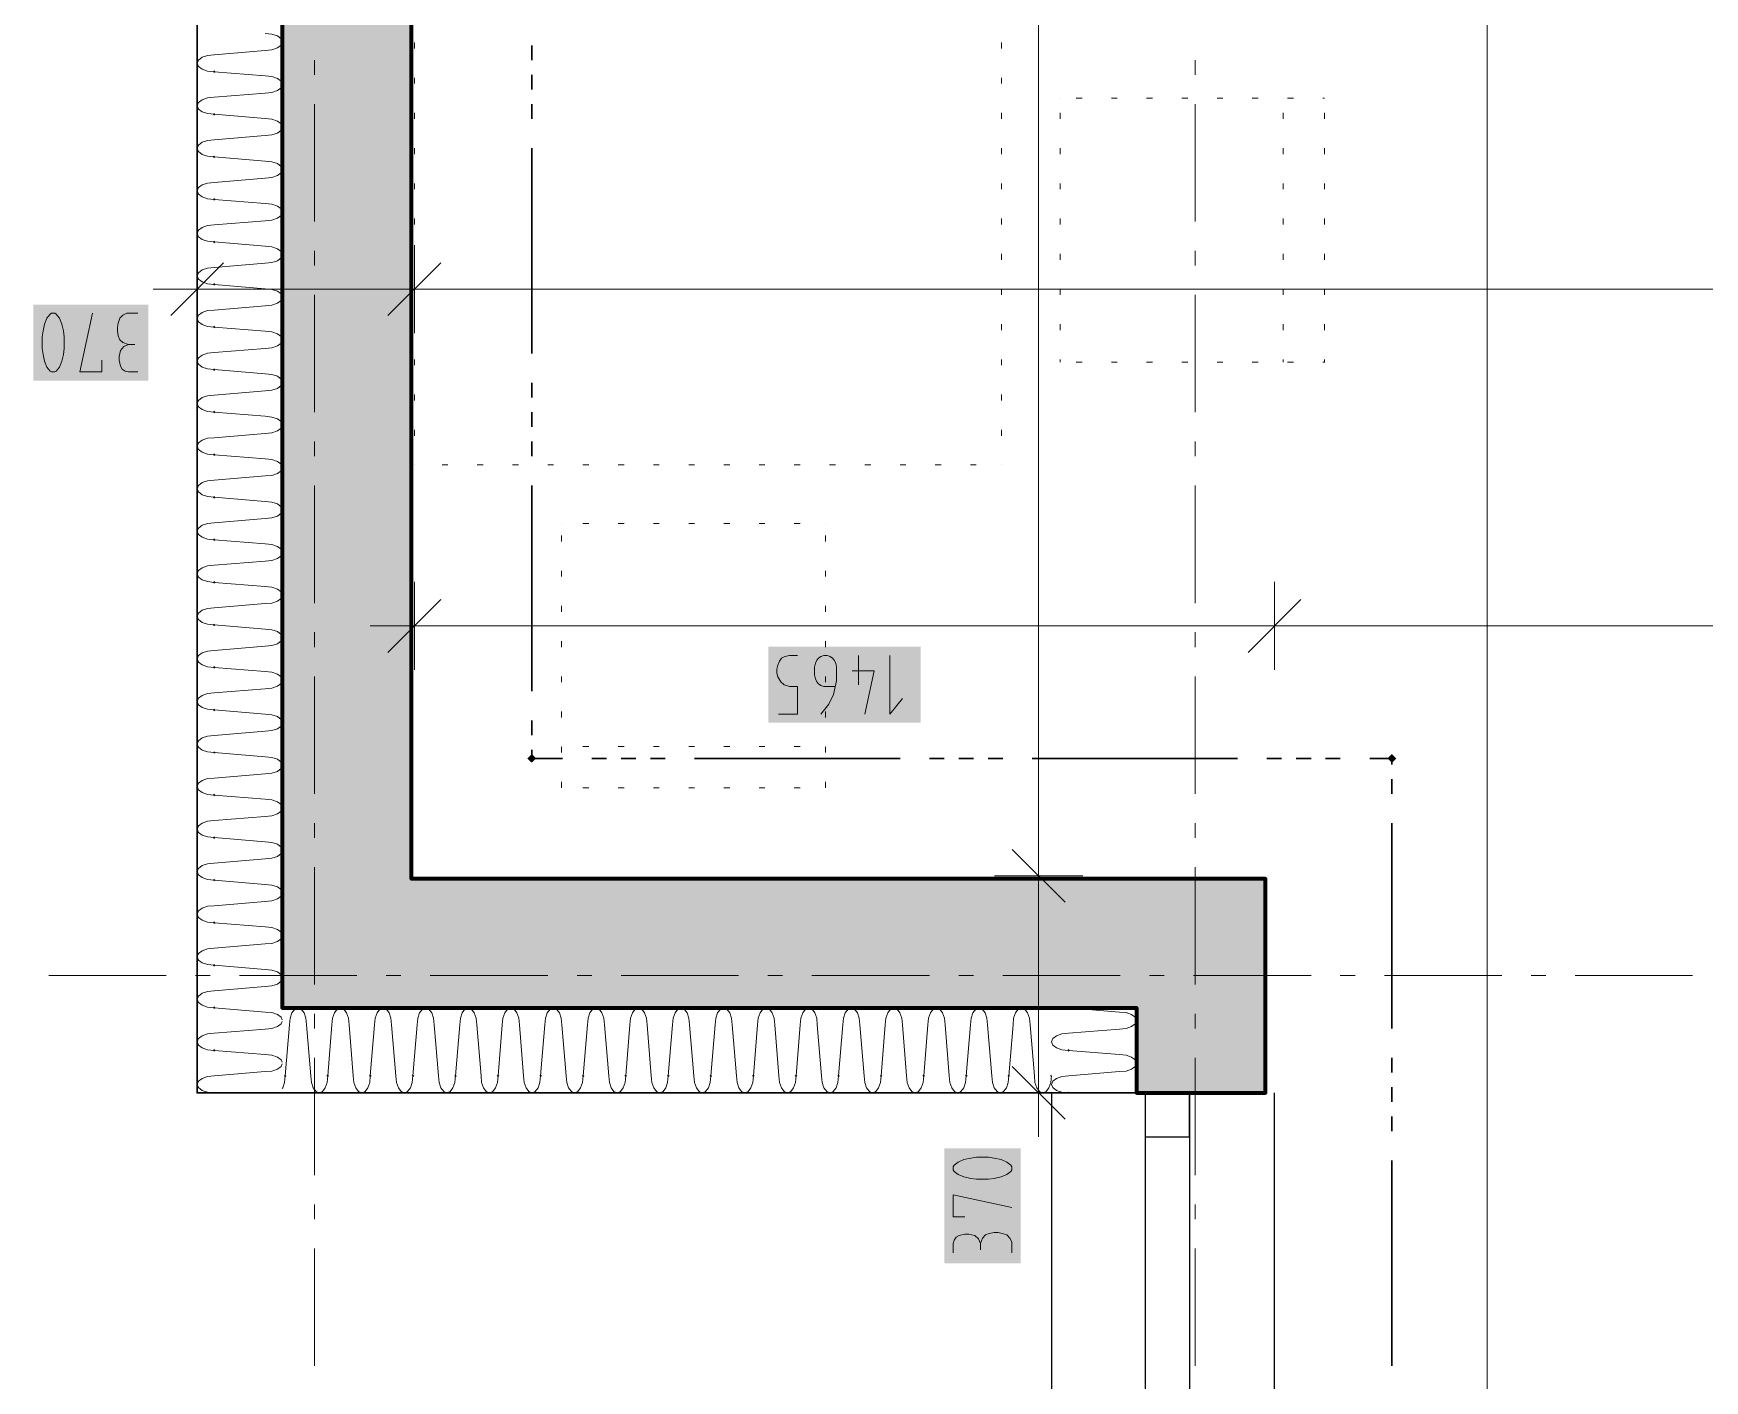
# Model space of a CAD drawing. Header units: millimetres. Extents: x 0 to 594, y 0 to 420.
# Drawn here: x 70.75 to 99.53, y 149.72 to 172.93 of the extents above; entities that cross this region are included whole.
import ezdxf

# ---------------------------------------------------------------- set-up
doc = ezdxf.new("R2010")
doc.units = ezdxf.units.MM
doc.header["$LTSCALE"] = 8
for name, color, linetype in [('PDF_Koty delkove', 7, 'Continuous'), ('PDF_Nabytek', 7, 'Continuous'), ('PDF_Okna', 7, 'Continuous'), ('PDF_Osy hlavni', 7, 'Continuous'), ('PDF_Pozarni useky', 7, 'Continuous'), ('PDF_Steny obvodove nosne', 7, 'Continuous'), ('PDF_Zatepleni', 7, 'Continuous')]:
    doc.layers.add(name, color=color, linetype=linetype)

msp = doc.modelspace()

# ---------------------------------------------------------------- linework, layer by layer
at = {"layer": 'PDF_Koty delkove', "lineweight": 18}
for points in [[(95.782, 167.487), (95.782, 167.863), (95.782, 183.802), (95.782, 207.248), (95.782, 208.714), (95.782, 220.189), (95.782, 221.301), (95.782, 242.582), (95.782, 244.047), (95.782, 287.974), (95.782, 290.552), (95.782, 291.917), (95.782, 360.208), (95.782, 364.049)], [(88.059, 158.419), (88.059, 167.564), (88.059, 174.159), (88.059, 219.835), (88.059, 221.301), (88.059, 236.01), (88.059, 237.476), (88.059, 287.974), (88.059, 291.816)], [(73.569, 169.281), (73.569, 168.523), (73.569, 167.765)], [(77.309, 169.281), (77.309, 168.523), (77.309, 167.765)], [(74.024, 168.978), (73.114, 168.068)], [(77.764, 168.978), (76.854, 168.068)], [(73.569, 168.523), (72.811, 168.523)], [(228.247, 168.523), (226.124, 168.523), (191.953, 168.523), (190.487, 168.523), (164.556, 168.523), (162.433, 168.523), (149.796, 168.523), (147.47, 168.523), (134.833, 168.523), (132.71, 168.523), (77.309, 168.523), (73.569, 168.523)], [(70.901, 167.702), (70.901, 167.5), (70.915, 167.4), (70.942, 167.282), (70.982, 167.181), (71.036, 167.113), (71.063, 167.097), (71.117, 167.097), (71.144, 167.113), (71.198, 167.181), (71.238, 167.282), (71.266, 167.4), (71.279, 167.5), (71.279, 167.702), (71.266, 167.803), (71.238, 167.922), (71.198, 168.023), (71.144, 168.09), (71.117, 168.108)], [(71.117, 168.108), (71.063, 168.108), (71.036, 168.09), (70.982, 168.023), (70.942, 167.922), (70.915, 167.803), (70.901, 167.702)], [(71.927, 167.298), (71.927, 167.097), (71.549, 167.097), (71.765, 168.108)], [(72.548, 168.108), (72.359, 168.108), (72.292, 168.073), (72.238, 168.023), (72.211, 167.939), (72.197, 167.871), (72.197, 167.803), (72.211, 167.719), (72.238, 167.653), (72.292, 167.602), (72.386, 167.568)], [(72.548, 167.097), (72.386, 167.097), (72.332, 167.113), (72.278, 167.147), (72.251, 167.198), (72.224, 167.298), (72.224, 167.366), (72.251, 167.467), (72.305, 167.534), (72.386, 167.568), (72.494, 167.568)], [(95.782, 138.502), (95.782, 142.344), (95.782, 148.155), (95.782, 158.154), (95.782, 167.487)], [(77.309, 163.479), (77.309, 162.721), (77.309, 161.963)], [(92.12, 163.479), (92.12, 162.721), (92.12, 161.963)], [(77.764, 163.176), (76.854, 162.266)], [(92.575, 163.176), (91.665, 162.266)], [(77.309, 162.721), (76.551, 162.721)], [(132.71, 162.721), (129.503, 162.721), (124.062, 162.721), (92.12, 162.721), (77.309, 162.721)], [(83.58, 161.204), (83.904, 161.204), (83.904, 161.676), (83.769, 161.676), (83.675, 161.71), (83.621, 161.761), (83.567, 161.844), (83.553, 161.911), (83.553, 161.979), (83.567, 162.047), (83.594, 162.113), (83.634, 162.164), (83.688, 162.198), (83.769, 162.215), (83.904, 162.215)], [(84.552, 161.676), (84.363, 161.676), (84.309, 161.693), (84.269, 161.726), (84.242, 161.761), (84.215, 161.81), (84.201, 161.878), (84.201, 162.012), (84.215, 162.08), (84.242, 162.131), (84.269, 162.164), (84.309, 162.198), (84.363, 162.215), (84.417, 162.215), (84.471, 162.198), (84.512, 162.164), (84.538, 162.131), (84.566, 162.08), (84.58, 162.012), (84.58, 161.777), (84.525, 161.541), (84.444, 161.372), (84.309, 161.204)], [(84.957, 162.215), (84.957, 161.71)], [(85.498, 162.215), (85.498, 161.204)], [(84.849, 161.946), (85.228, 161.946), (85.065, 161.204)], [(85.498, 161.204), (85.713, 161.473)], [(88.514, 157.964), (87.604, 158.873)], [(88.818, 158.419), (88.059, 158.419), (87.301, 158.419)], [(88.059, 154.678), (88.059, 158.419)], [(88.514, 154.223), (87.604, 155.133)], [(88.818, 154.678), (88.059, 154.678), (87.301, 154.678)], [(88.059, 154.678), (88.059, 153.92)], [(86.991, 153.568), (86.891, 153.555), (86.773, 153.528), (86.671, 153.487), (86.604, 153.434), (86.588, 153.406), (86.588, 153.353), (86.604, 153.325), (86.671, 153.272), (86.773, 153.231), (86.891, 153.204), (86.991, 153.19), (87.193, 153.19), (87.294, 153.204), (87.413, 153.231), (87.514, 153.272), (87.581, 153.325), (87.599, 153.353), (87.599, 153.406), (87.581, 153.434), (87.514, 153.487), (87.413, 153.528), (87.294, 153.555), (87.193, 153.568)], [(87.193, 153.568), (86.991, 153.568)], [(86.789, 152.542), (86.588, 152.542), (86.588, 152.92), (87.599, 152.705)], [(86.588, 151.921), (86.588, 152.083), (86.604, 152.138), (86.638, 152.191), (86.689, 152.219), (86.789, 152.245), (86.856, 152.245), (86.958, 152.219), (87.025, 152.164), (87.059, 152.083), (87.059, 151.976)], [(87.599, 151.921), (87.599, 152.11), (87.564, 152.177), (87.514, 152.232), (87.43, 152.258), (87.362, 152.272), (87.294, 152.272), (87.21, 152.258), (87.144, 152.232), (87.093, 152.177), (87.059, 152.083)]]:
    msp.add_lwpolyline(points, dxfattribs=at)
at = {"layer": 'PDF_Koty delkove', "color": 7, "lineweight": 18, "true_color": 0xffffff, "transparency": 33554559}
for points in [[(72.727, 168.259), (70.75, 168.259), (72.727, 166.945), (70.75, 166.945)], [(86.027, 162.367), (83.402, 162.367), (86.027, 161.053), (83.402, 161.053)], [(87.75, 151.742), (87.75, 153.72), (86.436, 151.742), (86.436, 153.72)]]:
    msp.add_solid(points, dxfattribs=at)
at = {"layer": 'PDF_Nabytek', "lineweight": 13}
for points in [[(77.309, 172.671), (77.309, 172.772)], [(87.419, 172.671), (87.419, 172.772)], [(77.309, 172.064), (77.309, 172.165)], [(87.419, 172.064), (87.419, 172.165)], [(88.43, 171.814), (88.43, 171.814)], [(88.43, 171.814), (88.43, 171.814)], [(88.806, 171.814), (88.705, 171.814)], [(89.413, 171.814), (89.311, 171.814)], [(90.019, 171.814), (89.918, 171.814)], [(90.626, 171.814), (90.525, 171.814)], [(91.232, 171.814), (91.131, 171.814)], [(91.839, 171.814), (91.738, 171.814)], [(92.272, 171.814), (92.272, 171.814)], [(92.445, 171.814), (92.344, 171.814)], [(92.979, 171.814), (92.951, 171.814)], [(92.979, 171.814), (92.979, 171.814)], [(77.309, 171.458), (77.309, 171.559)], [(87.419, 171.458), (87.419, 171.559)], [(88.43, 171.458), (88.43, 171.559)], [(92.272, 171.458), (92.272, 171.559)], [(92.979, 171.458), (92.979, 171.559)], [(77.309, 170.851), (77.309, 170.952)], [(87.419, 170.851), (87.419, 170.952)], [(88.43, 170.851), (88.43, 170.952)], [(92.272, 170.851), (92.272, 170.952)], [(92.979, 170.851), (92.979, 170.952)], [(77.309, 170.244), (77.309, 170.346)], [(87.419, 170.244), (87.419, 170.346)], [(88.43, 170.244), (88.43, 170.346)], [(92.272, 170.244), (92.272, 170.346)], [(92.979, 170.244), (92.979, 170.346)], [(77.309, 169.638), (77.309, 169.739)], [(87.419, 169.638), (87.419, 169.739)], [(88.43, 169.638), (88.43, 169.739)], [(92.272, 169.638), (92.272, 169.739)], [(92.979, 169.638), (92.979, 169.739)], [(77.309, 169.031), (77.309, 169.132)], [(87.419, 169.031), (87.419, 169.132)], [(88.43, 169.031), (88.43, 169.132)], [(92.272, 169.031), (92.272, 169.132)], [(92.979, 169.031), (92.979, 169.132)], [(77.309, 168.425), (77.309, 168.526)], [(87.419, 168.425), (87.419, 168.526)], [(88.43, 168.425), (88.43, 168.526)], [(92.272, 168.425), (92.272, 168.526)], [(92.979, 168.425), (92.979, 168.526)], [(77.309, 167.818), (77.309, 167.919)], [(87.419, 167.818), (87.419, 167.919)], [(88.43, 167.818), (88.43, 167.919)], [(92.272, 167.818), (92.272, 167.919)], [(92.979, 167.818), (92.979, 167.919)], [(77.309, 167.212), (77.309, 167.313)], [(87.419, 167.212), (87.419, 167.313)], [(88.43, 167.265), (88.43, 167.313)], [(88.43, 167.265), (88.43, 167.265)], [(88.43, 167.265), (88.43, 167.265)], [(88.806, 167.265), (88.705, 167.265)], [(89.413, 167.265), (89.311, 167.265)], [(90.019, 167.265), (89.918, 167.265)], [(90.626, 167.265), (90.525, 167.265)], [(91.232, 167.265), (91.131, 167.265)], [(91.839, 167.265), (91.738, 167.265)], [(92.272, 167.265), (92.272, 167.313)], [(92.272, 167.265), (92.272, 167.265)], [(92.445, 167.265), (92.344, 167.265)], [(92.951, 167.265), (92.979, 167.265), (92.979, 167.313)], [(92.979, 167.265), (92.979, 167.265)], [(92.979, 167.265), (92.979, 167.265)], [(77.309, 166.605), (77.309, 166.706)], [(87.419, 166.605), (87.419, 166.706)], [(77.309, 165.998), (77.309, 166.099)], [(87.419, 165.998), (87.419, 166.099)], [(77.309, 165.496), (77.309, 165.496)], [(77.309, 165.496), (77.309, 165.496)], [(77.888, 165.496), (77.786, 165.496)], [(78.494, 165.496), (78.393, 165.496)], [(79.101, 165.496), (79, 165.496)], [(79.707, 165.496), (79.606, 165.496)], [(80.314, 165.496), (80.213, 165.496)], [(80.92, 165.496), (80.819, 165.496)], [(81.527, 165.496), (81.426, 165.496)], [(82.134, 165.496), (82.033, 165.496)], [(82.74, 165.496), (82.639, 165.496)], [(83.347, 165.496), (83.246, 165.496)], [(83.953, 165.496), (83.852, 165.496)], [(84.56, 165.496), (84.459, 165.496)], [(85.167, 165.496), (85.065, 165.496)], [(85.773, 165.496), (85.672, 165.496)], [(86.38, 165.496), (86.279, 165.496)], [(86.986, 165.496), (86.885, 165.496)], [(87.419, 165.496), (87.419, 165.496)], [(87.419, 165.496), (87.419, 165.496)], [(79.841, 164.485), (79.841, 164.485)], [(79.841, 164.485), (79.841, 164.485)], [(80.314, 164.485), (80.213, 164.485)], [(80.92, 164.485), (80.819, 164.485)], [(81.527, 164.485), (81.426, 164.485)], [(82.134, 164.485), (82.033, 164.485)], [(82.74, 164.485), (82.639, 164.485)], [(83.347, 164.485), (83.246, 164.485)], [(83.953, 164.485), (83.852, 164.485)], [(84.39, 164.485), (84.39, 164.485)], [(84.39, 164.485), (84.39, 164.485)], [(79.841, 164.179), (79.841, 164.28)], [(84.39, 164.179), (84.39, 164.28)], [(79.841, 163.572), (79.841, 163.673)], [(84.39, 163.572), (84.39, 163.673)], [(79.841, 162.966), (79.841, 163.067)], [(84.39, 162.966), (84.39, 163.067)], [(79.841, 162.359), (79.841, 162.46)], [(84.39, 162.359), (84.39, 162.46)], [(79.841, 161.752), (79.841, 161.853)], [(84.39, 161.752), (84.39, 161.853)], [(79.841, 161.146), (79.841, 161.247)], [(84.39, 161.146), (84.39, 161.247)], [(79.841, 160.643), (79.841, 160.643)], [(79.841, 160.539), (79.841, 160.64)], [(80.314, 160.643), (80.213, 160.643)], [(80.92, 160.643), (80.819, 160.643)], [(81.527, 160.643), (81.426, 160.643)], [(82.134, 160.643), (82.033, 160.643)], [(82.74, 160.643), (82.639, 160.643)], [(83.347, 160.643), (83.246, 160.643)], [(83.953, 160.643), (83.852, 160.643)], [(84.39, 160.643), (84.39, 160.643)], [(84.39, 160.539), (84.39, 160.64)], [(79.841, 159.935), (79.841, 160.034)], [(84.39, 159.935), (84.39, 160.034)], [(79.841, 159.935), (79.841, 159.935)], [(79.841, 159.935), (79.841, 159.935)], [(80.314, 159.935), (80.213, 159.935)], [(80.92, 159.935), (80.819, 159.935)], [(81.527, 159.935), (81.426, 159.935)], [(82.134, 159.935), (82.033, 159.935)], [(82.74, 159.935), (82.639, 159.935)], [(83.347, 159.935), (83.246, 159.935)], [(83.953, 159.935), (83.852, 159.935)], [(84.39, 159.935), (84.39, 159.935)], [(84.39, 159.935), (84.39, 159.935)]]:
    msp.add_lwpolyline(points, dxfattribs=at)
at = {"layer": 'PDF_Okna', "lineweight": 25}
for points in [[(88.278, 154.678), (88.278, 144.568)], [(89.896, 154.678), (89.896, 144.568)], [(90.654, 154.678), (90.654, 144.568)], [(92.12, 144.568), (92.12, 154.678)]]:
    msp.add_lwpolyline(points, dxfattribs=at)
msp.add_lwpolyline([(89.896, 154.678), (89.896, 153.92), (90.654, 153.92), (90.654, 154.678)], close=True, dxfattribs=at)
at = {"layer": 'PDF_Osy hlavni', "lineweight": 18}
for points in [[(75.591, 172.216), (75.591, 172.469)], [(90.755, 172.469), (90.755, 172.216), (90.755, 172.469)], [(75.591, 169.688), (75.591, 171.71)], [(90.755, 169.688), (90.755, 171.71), (90.755, 169.688)], [(75.591, 168.93), (75.591, 169.183)], [(90.755, 169.183), (90.755, 168.93), (90.755, 169.183)], [(75.591, 166.403), (75.591, 168.425)], [(90.755, 168.425), (90.755, 166.403), (90.755, 168.425)], [(75.591, 165.645), (75.591, 165.897)], [(90.755, 165.645), (90.755, 165.897), (90.755, 165.645)], [(75.591, 163.117), (75.591, 165.139)], [(90.755, 163.117), (90.755, 165.139)], [(90.755, 163.117), (90.755, 165.139)], [(75.591, 162.359), (75.591, 162.612)], [(90.755, 162.359), (90.755, 162.612)], [(90.755, 162.359), (90.755, 162.612)], [(75.591, 159.832), (75.591, 161.853)], [(90.755, 159.832), (90.755, 161.853)], [(90.755, 159.832), (90.755, 161.853)], [(75.591, 159.073), (75.591, 159.326)], [(90.755, 159.073), (90.755, 159.326)], [(90.755, 159.073), (90.755, 159.326)], [(75.591, 156.546), (75.591, 158.568)], [(90.755, 156.546), (90.755, 158.568)], [(90.755, 156.546), (90.755, 158.568)], [(73.035, 156.7), (71.013, 156.7)], [(73.793, 156.7), (73.54, 156.7)], [(76.321, 156.7), (74.299, 156.7)], [(77.079, 156.7), (76.826, 156.7)], [(79.606, 156.7), (77.584, 156.7)], [(80.364, 156.7), (80.112, 156.7)], [(82.892, 156.7), (80.87, 156.7)], [(83.65, 156.7), (83.397, 156.7)], [(86.177, 156.7), (84.156, 156.7)], [(86.936, 156.7), (86.683, 156.7)], [(89.463, 156.7), (87.441, 156.7)], [(90.221, 156.7), (89.969, 156.7)], [(92.749, 156.7), (90.727, 156.7)], [(93.507, 156.7), (93.254, 156.7)], [(96.034, 156.7), (94.012, 156.7)], [(96.793, 156.7), (96.54, 156.7)], [(99.32, 156.7), (97.298, 156.7)], [(75.591, 155.788), (75.591, 156.04)], [(90.755, 155.788), (90.755, 156.04), (90.755, 155.788)], [(75.591, 153.26), (75.591, 155.282)], [(90.755, 153.26), (90.755, 155.282)], [(90.755, 153.26), (90.755, 155.282)], [(75.591, 152.502), (75.591, 152.755)], [(90.755, 152.755), (90.755, 152.502), (90.755, 152.755)], [(75.591, 149.975), (75.591, 151.997)], [(90.755, 149.975), (90.755, 151.997)], [(90.755, 149.975), (90.755, 151.997)]]:
    msp.add_lwpolyline(points, dxfattribs=at)
at = {"layer": 'PDF_Pozarni useky', "lineweight": 30}
for points in [[(79.331, 172.469), (79.331, 172.721)], [(79.331, 171.963), (79.331, 172.216)], [(79.331, 171.458), (79.331, 171.71)], [(79.331, 167.414), (79.331, 170.952)], [(79.331, 166.656), (79.331, 166.908)], [(79.331, 166.15), (79.331, 166.403)], [(79.331, 165.645), (79.331, 165.897)], [(79.331, 161.601), (79.331, 165.139)], [(79.331, 160.842), (79.331, 161.095)], [(79.331, 160.44), (79.331, 160.59)], [(79.859, 160.44), (79.331, 160.44)], [(80.617, 160.44), (80.364, 160.44)], [(81.123, 160.44), (80.87, 160.44)], [(81.628, 160.44), (81.375, 160.44)], [(85.672, 160.44), (82.134, 160.44)], [(86.43, 160.44), (86.177, 160.44)], [(86.936, 160.44), (86.683, 160.44)], [(87.441, 160.44), (87.188, 160.44)], [(91.485, 160.44), (87.947, 160.44)], [(92.243, 160.44), (91.991, 160.44)], [(92.749, 160.44), (92.496, 160.44)], [(93.254, 160.44), (93.001, 160.44)], [(94.142, 160.44), (93.76, 160.44)], [(94.142, 160.337), (94.142, 160.44)], [(94.142, 159.832), (94.142, 160.084)], [(94.142, 155.788), (94.142, 159.326)], [(75.591, 156.7), (75.591, 156.7)], [(94.142, 155.029), (94.142, 155.282)], [(94.142, 154.524), (94.142, 154.777)], [(94.142, 154.018), (94.142, 154.271)], [(94.142, 149.975), (94.142, 153.513)]]:
    msp.add_lwpolyline(points, dxfattribs=at)
at = {"layer": 'PDF_Pozarni useky', "lineweight": 30, "transparency": 33554559}
for points in [[(79.331, 160.365), (79.255, 160.44), (79.407, 160.44), (79.331, 160.516)], [(79.407, 160.44), (79.331, 160.365), (79.331, 160.516), (79.255, 160.44)], [(94.218, 160.44), (94.142, 160.365), (94.142, 160.516), (94.066, 160.44)], [(94.142, 160.365), (94.066, 160.44), (94.218, 160.44), (94.142, 160.516)]]:
    msp.add_solid(points, dxfattribs=at)
at = {"layer": 'PDF_Steny obvodove nosne', "lineweight": 70}
msp.add_lwpolyline([(77.259, 156.144), (88.278, 156.144), (89.744, 156.144), (89.744, 154.678), (91.968, 154.678), (91.968, 156.144), (91.968, 158.368), (77.309, 158.368), (77.259, 158.368), (77.259, 183.797), (75.945, 183.797), (75.186, 183.797), (75.035, 183.797), (75.035, 156.144), (77.259, 156.144)], dxfattribs=at)
at = {"layer": 'PDF_Steny obvodove nosne', "color": 9, "lineweight": 9, "true_color": 0xc0c0c0, "transparency": 33554559}
for points in [[(77.259, 156.144), (77.259, 183.797), (75.035, 156.144), (75.035, 183.797)], [(91.968, 158.368), (77.259, 158.368), (91.968, 156.144), (77.259, 156.144)], [(91.968, 154.678), (91.968, 156.144), (89.744, 154.678), (89.744, 156.144)]]:
    msp.add_solid(points, dxfattribs=at)
at = {"layer": 'PDF_Zatepleni', "lineweight": 30}
for points in [[(73.569, 183.797), (73.569, 154.678), (75.035, 154.678), (88.278, 154.678)], [(88.278, 156.144), (77.259, 156.144), (75.035, 156.144), (75.035, 183.797)], [(88.278, 154.678), (89.542, 154.678), (89.744, 154.678), (89.744, 156.144), (88.278, 156.144)]]:
    msp.add_lwpolyline(points, dxfattribs=at)
at = {"layer": 'PDF_Zatepleni', "lineweight": 9}
for points in [[(75.035, 172.797), (75.014, 172.838), (74.95, 172.886), (74.854, 172.918), (74.742, 172.929)], [(74.742, 172.635), (74.854, 172.646), (74.95, 172.678), (75.014, 172.725), (75.035, 172.766)], [(73.862, 172.562), (73.75, 172.551), (73.655, 172.519), (73.591, 172.471), (73.569, 172.415)], [(73.569, 172.415), (73.591, 172.359), (73.655, 172.312)], [(73.862, 172.562), (74.742, 172.635)], [(73.655, 172.312), (73.75, 172.28), (73.862, 172.269)], [(74.742, 172.196), (73.862, 172.269)], [(74.742, 172.196), (74.742, 172.196)], [(74.95, 172.153), (74.854, 172.185), (74.742, 172.196)], [(75.035, 172.064), (75.014, 172.105), (74.95, 172.153)], [(73.862, 171.829), (73.75, 171.818), (73.655, 171.786), (73.591, 171.739), (73.569, 171.682)], [(73.862, 171.829), (74.742, 171.902)], [(74.742, 171.902), (74.854, 171.913), (74.95, 171.945), (75.014, 171.993), (75.035, 172.033)], [(73.569, 171.682), (73.591, 171.626), (73.655, 171.579), (73.75, 171.547), (73.862, 171.536)], [(74.742, 171.463), (73.862, 171.536)], [(74.742, 171.463), (74.742, 171.463)], [(75.035, 171.331), (75.014, 171.372), (74.95, 171.42), (74.854, 171.452), (74.742, 171.463)], [(74.742, 171.169), (74.854, 171.18), (74.95, 171.212), (75.014, 171.26), (75.035, 171.301)], [(73.862, 171.096), (73.75, 171.085), (73.655, 171.053), (73.591, 171.006), (73.569, 170.949)], [(73.569, 170.949), (73.591, 170.893), (73.655, 170.846), (73.75, 170.814), (73.862, 170.803)], [(73.862, 171.096), (74.742, 171.169)], [(74.742, 170.73), (73.862, 170.803)], [(74.742, 170.73), (74.742, 170.73)], [(75.035, 170.598), (75.014, 170.639), (74.95, 170.687), (74.854, 170.719), (74.742, 170.73)], [(73.862, 170.363), (73.75, 170.352), (73.655, 170.32), (73.591, 170.273), (73.569, 170.217)], [(73.862, 170.363), (74.742, 170.436)], [(74.742, 170.436), (74.854, 170.447), (74.95, 170.479), (75.014, 170.527), (75.035, 170.568)], [(73.569, 170.217), (73.591, 170.16), (73.655, 170.113), (73.75, 170.081), (73.862, 170.07)], [(74.742, 169.997), (73.862, 170.07)], [(74.742, 169.997), (74.742, 169.997)], [(75.035, 169.865), (75.014, 169.906), (74.95, 169.954), (74.854, 169.986), (74.742, 169.997)], [(74.742, 169.703), (74.854, 169.714), (74.95, 169.746), (75.014, 169.794), (75.035, 169.835)], [(73.862, 169.63), (73.75, 169.619), (73.655, 169.587), (73.591, 169.54), (73.569, 169.484)], [(73.862, 169.63), (74.742, 169.703)], [(73.569, 169.484), (73.591, 169.427), (73.655, 169.38), (73.75, 169.348), (73.862, 169.337)], [(74.742, 169.264), (73.862, 169.337)], [(74.742, 169.264), (74.742, 169.264)], [(75.035, 169.132), (75.014, 169.173), (74.95, 169.221), (74.854, 169.253), (74.742, 169.264)], [(74.742, 168.97), (73.862, 168.897), (73.75, 168.886), (73.655, 168.854), (73.591, 168.807), (73.569, 168.751)], [(74.742, 168.97), (74.854, 168.981), (74.95, 169.013)], [(74.95, 169.013), (75.014, 169.061), (75.035, 169.102)], [(73.569, 168.751), (73.591, 168.695), (73.655, 168.647), (73.75, 168.615), (73.862, 168.604)], [(74.742, 168.531), (73.862, 168.604)], [(74.742, 168.531), (74.742, 168.531)], [(75.035, 168.4), (75.014, 168.441), (74.95, 168.488), (74.854, 168.52), (74.742, 168.531)], [(74.742, 168.237), (74.854, 168.248), (74.95, 168.28), (75.014, 168.328), (75.035, 168.369)], [(73.862, 168.164), (73.75, 168.153), (73.655, 168.121), (73.591, 168.074), (73.569, 168.018)], [(73.862, 168.164), (74.742, 168.237)], [(73.569, 168.018), (73.591, 167.962), (73.655, 167.914), (73.75, 167.882), (73.862, 167.871)], [(74.742, 167.799), (73.862, 167.871)], [(74.742, 167.799), (74.742, 167.799)], [(75.035, 167.667), (75.014, 167.708), (74.95, 167.755), (74.854, 167.787), (74.742, 167.799)], [(74.742, 167.504), (73.862, 167.431), (73.75, 167.42), (73.655, 167.388), (73.591, 167.341), (73.569, 167.285)], [(74.742, 167.504), (74.854, 167.515), (74.95, 167.547), (75.014, 167.595), (75.035, 167.636)], [(74.742, 167.066), (73.862, 167.138), (73.75, 167.149), (73.655, 167.181), (73.591, 167.229), (73.569, 167.285)], [(74.742, 167.066), (74.742, 167.066)], [(75.035, 166.934), (75.014, 166.975), (74.95, 167.022), (74.854, 167.054), (74.742, 167.066)], [(74.742, 166.771), (73.862, 166.698), (73.75, 166.687), (73.655, 166.655), (73.591, 166.608), (73.569, 166.552)], [(74.742, 166.771), (74.854, 166.782), (74.95, 166.814), (75.014, 166.862), (75.035, 166.903)], [(74.742, 166.333), (73.862, 166.405), (73.75, 166.416), (73.655, 166.448), (73.591, 166.496), (73.569, 166.552)], [(74.742, 166.333), (74.742, 166.333)], [(75.035, 166.201), (75.014, 166.242), (74.95, 166.289), (74.854, 166.321), (74.742, 166.333)], [(74.742, 166.038), (74.854, 166.049), (74.95, 166.081), (75.014, 166.129), (75.035, 166.17)], [(74.742, 166.038), (73.862, 165.965), (73.75, 165.954), (73.655, 165.922), (73.591, 165.875), (73.569, 165.819)], [(74.742, 165.6), (73.862, 165.672), (73.75, 165.683), (73.655, 165.715), (73.591, 165.763), (73.569, 165.819)], [(74.742, 165.6), (74.742, 165.6)], [(75.035, 165.468), (75.014, 165.509), (74.95, 165.557), (74.854, 165.588), (74.742, 165.6)], [(74.742, 165.305), (73.862, 165.232), (73.75, 165.221), (73.655, 165.19), (73.591, 165.142), (73.569, 165.086)], [(74.742, 165.305), (74.854, 165.316), (74.95, 165.348), (75.014, 165.396), (75.035, 165.437)], [(73.569, 165.086), (73.591, 165.03), (73.655, 164.982)], [(74.742, 164.867), (73.862, 164.939), (73.75, 164.95), (73.655, 164.982)], [(74.742, 164.867), (74.742, 164.867)], [(75.035, 164.735), (75.014, 164.776), (74.95, 164.824), (74.854, 164.855), (74.742, 164.867)], [(74.742, 164.572), (74.854, 164.583), (74.95, 164.615), (75.014, 164.663), (75.035, 164.704)], [(74.742, 164.572), (73.862, 164.499), (73.75, 164.488), (73.655, 164.457), (73.591, 164.409), (73.569, 164.353)], [(73.569, 164.353), (73.591, 164.297), (73.655, 164.249), (73.75, 164.217), (73.862, 164.206)], [(74.742, 164.134), (73.862, 164.206)], [(74.742, 164.134), (74.742, 164.134)], [(75.035, 164.002), (75.014, 164.043), (74.95, 164.091), (74.854, 164.123), (74.742, 164.134)], [(74.742, 163.839), (73.862, 163.767), (73.75, 163.755), (73.655, 163.724), (73.591, 163.676), (73.569, 163.62)], [(74.742, 163.839), (74.854, 163.85), (74.95, 163.882), (75.014, 163.93), (75.035, 163.971)], [(73.569, 163.62), (73.591, 163.564), (73.655, 163.516), (73.75, 163.485), (73.862, 163.473)], [(74.742, 163.401), (73.862, 163.473)], [(74.742, 163.401), (74.742, 163.401)], [(75.035, 163.269), (75.014, 163.31), (74.95, 163.358), (74.854, 163.39), (74.742, 163.401)], [(74.742, 163.106), (74.854, 163.117), (74.95, 163.149), (75.014, 163.197), (75.035, 163.238)], [(74.742, 163.106), (73.862, 163.034), (73.75, 163.022), (73.655, 162.991), (73.591, 162.943), (73.569, 162.887)], [(73.569, 162.887), (73.591, 162.831), (73.655, 162.783), (73.75, 162.752), (73.862, 162.74)], [(74.742, 162.668), (73.862, 162.74)], [(74.742, 162.668), (74.742, 162.668)], [(75.035, 162.536), (75.014, 162.577), (74.95, 162.625), (74.854, 162.657), (74.742, 162.668)], [(73.862, 162.301), (73.75, 162.289), (73.655, 162.258), (73.591, 162.21), (73.569, 162.154)], [(73.862, 162.301), (74.742, 162.373)], [(74.742, 162.373), (74.854, 162.384), (74.95, 162.416), (75.014, 162.464), (75.035, 162.505)], [(73.569, 162.154), (73.591, 162.098), (73.655, 162.05), (73.75, 162.019), (73.862, 162.007)], [(74.742, 161.935), (73.862, 162.007)], [(74.742, 161.935), (74.742, 161.935)], [(75.035, 161.803), (75.014, 161.844), (74.95, 161.892), (74.854, 161.924), (74.742, 161.935)], [(74.742, 161.64), (74.854, 161.651), (74.95, 161.683), (75.014, 161.731), (75.035, 161.772)], [(73.862, 161.568), (73.75, 161.557), (73.655, 161.525), (73.591, 161.477), (73.569, 161.421)], [(73.862, 161.568), (74.742, 161.64)], [(73.569, 161.421), (73.591, 161.365), (73.655, 161.317), (73.75, 161.286), (73.862, 161.275)], [(74.742, 161.202), (73.862, 161.275)], [(74.742, 161.202), (74.742, 161.202)], [(75.035, 161.07), (75.014, 161.111), (74.95, 161.159), (74.854, 161.191), (74.742, 161.202)], [(73.862, 160.835), (74.742, 160.907)], [(74.742, 160.907), (74.854, 160.919), (74.95, 160.95), (75.014, 160.998), (75.035, 161.039)], [(73.862, 160.835), (73.75, 160.824), (73.655, 160.792), (73.591, 160.744), (73.569, 160.688)], [(73.569, 160.688), (73.591, 160.632), (73.655, 160.584), (73.75, 160.553), (73.862, 160.542)], [(74.742, 160.469), (73.862, 160.542)], [(74.742, 160.469), (74.742, 160.469)], [(75.035, 160.337), (75.014, 160.378), (74.95, 160.426), (74.854, 160.458), (74.742, 160.469)], [(74.742, 160.174), (74.854, 160.186), (74.95, 160.217), (75.014, 160.265), (75.035, 160.306)], [(73.862, 160.102), (73.75, 160.091), (73.655, 160.059), (73.591, 160.011), (73.569, 159.955)], [(73.862, 160.102), (74.742, 160.174)], [(73.569, 159.955), (73.591, 159.899), (73.655, 159.852), (73.75, 159.82), (73.862, 159.809)], [(74.742, 159.736), (73.862, 159.809)], [(74.742, 159.736), (74.742, 159.736)], [(75.035, 159.604), (75.014, 159.645), (74.95, 159.693), (74.854, 159.725), (74.742, 159.736)], [(73.862, 159.369), (74.742, 159.441), (74.854, 159.453), (74.95, 159.485), (75.014, 159.532), (75.035, 159.573)], [(73.862, 159.369), (73.75, 159.358), (73.655, 159.326), (73.591, 159.278), (73.569, 159.222)], [(73.569, 159.222), (73.591, 159.166), (73.655, 159.119), (73.75, 159.087), (73.862, 159.076)], [(74.742, 159.003), (73.862, 159.076)], [(74.742, 159.003), (74.742, 159.003)], [(75.035, 158.871), (75.014, 158.912), (74.95, 158.96), (74.854, 158.992), (74.742, 159.003)], [(73.862, 158.636), (73.75, 158.625), (73.655, 158.593), (73.591, 158.545), (73.569, 158.489)], [(73.862, 158.636), (74.742, 158.708)], [(74.742, 158.708), (74.854, 158.72), (74.95, 158.752), (75.014, 158.799), (75.035, 158.84)], [(73.569, 158.489), (73.591, 158.433), (73.655, 158.386), (73.75, 158.354), (73.862, 158.343)], [(74.742, 158.27), (73.862, 158.343)], [(73.862, 157.903), (74.742, 157.975), (74.854, 157.987), (74.95, 158.019), (75.014, 158.066), (75.035, 158.107)], [(74.742, 158.27), (74.742, 158.27)], [(75.035, 158.138), (75.014, 158.179), (74.95, 158.227), (74.854, 158.259), (74.742, 158.27)], [(73.862, 157.903), (73.75, 157.892), (73.655, 157.86), (73.591, 157.812), (73.569, 157.756)], [(73.569, 157.756), (73.591, 157.7), (73.655, 157.653)], [(73.655, 157.653), (73.75, 157.621), (73.862, 157.61)], [(74.742, 157.537), (73.862, 157.61)], [(74.742, 157.537), (74.742, 157.537)], [(75.035, 157.405), (75.014, 157.446), (74.95, 157.494), (74.854, 157.526), (74.742, 157.537)], [(73.862, 157.17), (73.75, 157.159), (73.655, 157.127), (73.591, 157.079), (73.569, 157.023)], [(73.862, 157.17), (74.742, 157.243), (74.854, 157.254), (74.95, 157.286), (75.014, 157.333), (75.035, 157.374)], [(73.569, 157.023), (73.591, 156.967), (73.655, 156.92), (73.75, 156.888), (73.862, 156.877)], [(75.035, 156.672), (75.014, 156.713), (74.95, 156.761), (74.854, 156.793), (74.742, 156.804), (73.862, 156.877)], [(73.862, 156.437), (74.742, 156.51), (74.854, 156.521), (74.95, 156.553), (75.014, 156.601), (75.035, 156.642)], [(74.742, 156.804), (74.742, 156.804)], [(73.862, 156.437), (73.75, 156.426), (73.655, 156.394), (73.591, 156.347), (73.569, 156.29)], [(73.569, 156.29), (73.591, 156.234), (73.655, 156.187), (73.75, 156.155), (73.862, 156.144)], [(75.035, 155.939), (75.014, 155.98), (74.95, 156.028), (74.854, 156.06), (74.742, 156.071), (73.862, 156.144)], [(74.742, 156.071), (74.742, 156.071)], [(75.29, 156.144), (75.249, 156.123), (75.201, 156.059), (75.169, 155.963), (75.158, 155.851)], [(75.525, 154.971), (75.452, 155.851), (75.441, 155.963), (75.409, 156.059), (75.362, 156.123), (75.321, 156.144)], [(76.023, 156.144), (75.982, 156.123), (75.934, 156.059), (75.902, 155.963), (75.891, 155.851)], [(76.094, 156.123), (76.054, 156.144)], [(76.185, 155.851), (76.174, 155.963), (76.142, 156.059), (76.094, 156.123)], [(76.756, 156.144), (76.715, 156.123), (76.667, 156.059), (76.635, 155.963), (76.624, 155.851)], [(76.918, 155.851), (76.907, 155.963), (76.875, 156.059), (76.827, 156.123), (76.786, 156.144)], [(77.489, 156.144), (77.448, 156.123), (77.4, 156.059), (77.368, 155.963), (77.357, 155.851)], [(77.651, 155.851), (77.64, 155.963), (77.608, 156.059), (77.56, 156.123), (77.519, 156.144)], [(78.181, 156.123), (78.133, 156.059), (78.101, 155.963), (78.09, 155.851)], [(78.222, 156.144), (78.181, 156.123)], [(78.384, 155.851), (78.373, 155.963), (78.341, 156.059), (78.293, 156.123), (78.252, 156.144)], [(78.955, 156.144), (78.914, 156.123), (78.866, 156.059), (78.834, 155.963), (78.823, 155.851)], [(79.117, 155.851), (79.106, 155.963), (79.074, 156.059), (79.026, 156.123), (78.985, 156.144)], [(79.687, 156.144), (79.646, 156.123), (79.599, 156.059), (79.567, 155.963), (79.556, 155.851)], [(79.85, 155.851), (79.839, 155.963), (79.807, 156.059), (79.759, 156.123), (79.718, 156.144)], [(80.42, 156.144), (80.379, 156.123), (80.332, 156.059), (80.3, 155.963), (80.288, 155.851)], [(80.583, 155.851), (80.572, 155.963), (80.54, 156.059), (80.492, 156.123), (80.451, 156.144)], [(81.153, 156.144), (81.112, 156.123), (81.065, 156.059), (81.033, 155.963), (81.021, 155.851)], [(81.316, 155.851), (81.305, 155.963), (81.273, 156.059), (81.225, 156.123), (81.184, 156.144)], [(81.886, 156.144), (81.845, 156.123), (81.798, 156.059), (81.766, 155.963), (81.754, 155.851)], [(82.049, 155.851), (82.038, 155.963), (82.006, 156.059), (81.958, 156.123), (81.917, 156.144)], [(82.619, 156.144), (82.578, 156.123), (82.53, 156.059), (82.499, 155.963), (82.487, 155.851)], [(82.782, 155.851), (82.771, 155.963), (82.739, 156.059), (82.691, 156.123), (82.65, 156.144)], [(83.352, 156.144), (83.311, 156.123), (83.263, 156.059), (83.232, 155.963), (83.22, 155.851)], [(83.515, 155.851), (83.504, 155.963), (83.472, 156.059), (83.424, 156.123), (83.383, 156.144)], [(84.085, 156.144), (84.044, 156.123), (83.996, 156.059), (83.964, 155.963), (83.953, 155.851)], [(84.248, 155.851), (84.237, 155.963), (84.205, 156.059), (84.157, 156.123), (84.116, 156.144)], [(84.818, 156.144), (84.777, 156.123), (84.729, 156.059), (84.697, 155.963), (84.686, 155.851)], [(84.97, 155.963), (84.938, 156.059), (84.89, 156.123), (84.849, 156.144)], [(85.551, 156.144), (85.51, 156.123), (85.462, 156.059), (85.43, 155.963), (85.419, 155.851)], [(85.714, 155.851), (85.703, 155.963), (85.671, 156.059), (85.623, 156.123), (85.582, 156.144)], [(86.284, 156.144), (86.243, 156.123), (86.195, 156.059), (86.163, 155.963), (86.152, 155.851)], [(86.447, 155.851), (86.436, 155.963), (86.404, 156.059), (86.356, 156.123), (86.315, 156.144)], [(87.017, 156.144), (86.976, 156.123), (86.928, 156.059), (86.896, 155.963), (86.885, 155.851)], [(87.18, 155.851), (87.168, 155.963), (87.137, 156.059), (87.089, 156.123), (87.048, 156.144)], [(87.75, 156.144), (87.709, 156.123), (87.661, 156.059), (87.629, 155.963)], [(87.913, 155.851), (87.901, 155.963), (87.869, 156.059), (87.822, 156.123), (87.781, 156.144)], [(89.744, 155.939), (89.723, 155.98), (89.659, 156.028), (89.564, 156.06), (89.451, 156.071), (88.572, 156.144)], [(89.451, 156.071), (89.451, 156.071)], [(73.862, 155.704), (73.75, 155.693), (73.655, 155.661), (73.591, 155.614), (73.569, 155.557)], [(73.862, 155.704), (74.742, 155.777), (74.854, 155.788), (74.95, 155.82), (75.014, 155.868), (75.035, 155.909)], [(75.158, 155.851), (75.085, 154.971)], [(75.158, 155.851), (75.158, 155.851)], [(75.891, 155.851), (75.818, 154.971)], [(75.891, 155.851), (75.891, 155.851)], [(76.258, 154.971), (76.185, 155.851)], [(76.624, 155.851), (76.551, 154.971)], [(76.624, 155.851), (76.624, 155.851)], [(76.991, 154.971), (76.918, 155.851)], [(77.357, 155.851), (77.284, 154.971)], [(77.357, 155.851), (77.357, 155.851)], [(77.724, 154.971), (77.651, 155.851)], [(78.09, 155.851), (78.017, 154.971)], [(78.09, 155.851), (78.09, 155.851)], [(78.457, 154.971), (78.384, 155.851)], [(78.823, 155.851), (78.75, 154.971)], [(78.823, 155.851), (78.823, 155.851)], [(79.19, 154.971), (79.117, 155.851)], [(79.556, 155.851), (79.483, 154.971)], [(79.556, 155.851), (79.556, 155.851)], [(79.923, 154.971), (79.85, 155.851)], [(80.288, 155.851), (80.216, 154.971)], [(80.288, 155.851), (80.288, 155.851)], [(80.656, 154.971), (80.583, 155.851)], [(81.021, 155.851), (80.949, 154.971)], [(81.021, 155.851), (81.021, 155.851)], [(81.389, 154.971), (81.316, 155.851)], [(81.754, 155.851), (81.682, 154.971)], [(81.754, 155.851), (81.754, 155.851)], [(81.754, 155.851), (81.754, 155.851)], [(82.122, 154.971), (82.049, 155.851)], [(82.487, 155.851), (82.415, 154.971), (82.404, 154.859), (82.372, 154.764), (82.324, 154.7), (82.268, 154.678)], [(82.487, 155.851), (82.487, 155.851)], [(82.855, 154.971), (82.782, 155.851)], [(83.22, 155.851), (83.148, 154.971)], [(83.22, 155.851), (83.22, 155.851)], [(83.587, 154.971), (83.515, 155.851)], [(83.953, 155.851), (83.881, 154.971)], [(83.953, 155.851), (83.953, 155.851)], [(84.32, 154.971), (84.248, 155.851)], [(84.686, 155.851), (84.614, 154.971), (84.602, 154.859), (84.571, 154.764), (84.523, 154.7), (84.467, 154.678)], [(84.686, 155.851), (84.686, 155.851)], [(84.981, 155.851), (84.97, 155.963)], [(85.053, 154.971), (84.981, 155.851)], [(85.419, 155.851), (85.347, 154.971)], [(85.419, 155.851), (85.419, 155.851)], [(85.786, 154.971), (85.714, 155.851)], [(86.152, 155.851), (86.08, 154.971)], [(86.152, 155.851), (86.152, 155.851)], [(86.519, 154.971), (86.447, 155.851)], [(86.885, 155.851), (86.812, 154.971), (86.801, 154.859), (86.77, 154.764), (86.722, 154.7), (86.666, 154.678)], [(86.885, 155.851), (86.885, 155.851)], [(87.252, 154.971), (87.18, 155.851)], [(87.618, 155.851), (87.545, 154.971)], [(87.629, 155.963), (87.618, 155.851)], [(87.618, 155.851), (87.618, 155.851)], [(87.985, 154.971), (87.913, 155.851)], [(89.744, 155.909), (89.723, 155.868), (89.659, 155.82), (89.564, 155.788), (89.451, 155.777), (88.572, 155.704), (88.459, 155.693), (88.364, 155.661), (88.301, 155.614), (88.278, 155.557), (88.301, 155.501), (88.364, 155.454), (88.459, 155.422), (88.572, 155.411), (89.451, 155.338), (89.564, 155.327), (89.659, 155.295), (89.723, 155.247), (89.744, 155.206)], [(73.569, 155.557), (73.591, 155.501), (73.655, 155.454), (73.75, 155.422), (73.862, 155.411)], [(75.035, 155.206), (75.014, 155.247), (74.95, 155.295), (74.854, 155.327), (74.742, 155.338), (73.862, 155.411)], [(73.862, 154.971), (74.742, 155.044), (74.854, 155.055), (74.95, 155.087), (75.014, 155.135), (75.035, 155.176)], [(74.742, 155.338), (74.742, 155.338)], [(89.744, 155.176), (89.723, 155.135), (89.659, 155.087), (89.564, 155.055), (89.451, 155.044), (88.572, 154.971), (88.459, 154.96), (88.364, 154.928), (88.301, 154.881), (88.278, 154.825), (88.301, 154.768), (88.364, 154.721), (88.459, 154.689), (88.572, 154.678)], [(89.451, 155.338), (89.451, 155.338)], [(73.862, 154.971), (73.75, 154.96), (73.655, 154.928), (73.591, 154.881), (73.569, 154.825)], [(73.569, 154.825), (73.591, 154.768), (73.655, 154.721), (73.75, 154.689), (73.862, 154.678)], [(75.035, 154.754), (75.042, 154.764), (75.074, 154.859), (75.085, 154.971)], [(75.525, 154.971), (75.536, 154.859), (75.568, 154.764), (75.616, 154.7), (75.672, 154.678)], [(75.672, 154.678), (75.728, 154.7), (75.775, 154.764), (75.807, 154.859), (75.818, 154.971)], [(76.258, 154.971), (76.269, 154.859), (76.301, 154.764), (76.348, 154.7), (76.405, 154.678)], [(76.405, 154.678), (76.461, 154.7), (76.508, 154.764), (76.54, 154.859), (76.551, 154.971)], [(76.991, 154.971), (77.002, 154.859), (77.034, 154.764), (77.081, 154.7), (77.138, 154.678)], [(77.138, 154.678), (77.194, 154.7), (77.241, 154.764), (77.273, 154.859), (77.284, 154.971)], [(77.724, 154.971), (77.735, 154.859), (77.767, 154.764), (77.814, 154.7), (77.87, 154.678)], [(77.87, 154.678), (77.927, 154.7), (77.974, 154.764), (78.006, 154.859), (78.017, 154.971)], [(78.457, 154.971), (78.468, 154.859), (78.5, 154.764), (78.547, 154.7), (78.603, 154.678)], [(78.603, 154.678), (78.66, 154.7), (78.707, 154.764), (78.739, 154.859), (78.75, 154.971)], [(79.19, 154.971), (79.201, 154.859), (79.233, 154.764), (79.28, 154.7), (79.336, 154.678)], [(79.336, 154.678), (79.392, 154.7), (79.44, 154.764), (79.472, 154.859), (79.483, 154.971)], [(79.923, 154.971), (79.934, 154.859), (79.966, 154.764)], [(80.069, 154.678), (80.125, 154.7), (80.173, 154.764), (80.205, 154.859), (80.216, 154.971)], [(80.656, 154.971), (80.667, 154.859), (80.699, 154.764), (80.746, 154.7), (80.802, 154.678)], [(80.802, 154.678), (80.858, 154.7), (80.906, 154.764), (80.938, 154.859), (80.949, 154.971)], [(81.389, 154.971), (81.4, 154.859), (81.432, 154.764), (81.479, 154.7), (81.535, 154.678)], [(81.535, 154.678), (81.591, 154.7), (81.639, 154.764), (81.671, 154.859), (81.682, 154.971)], [(82.122, 154.971), (82.133, 154.859), (82.165, 154.764), (82.212, 154.7), (82.268, 154.678)], [(82.855, 154.971), (82.866, 154.859), (82.897, 154.764), (82.945, 154.7), (83.001, 154.678)], [(83.001, 154.678), (83.057, 154.7), (83.105, 154.764), (83.137, 154.859), (83.148, 154.971)], [(83.587, 154.971), (83.599, 154.859), (83.63, 154.764), (83.678, 154.7), (83.734, 154.678)], [(83.734, 154.678), (83.79, 154.7), (83.838, 154.764), (83.87, 154.859), (83.881, 154.971)], [(84.32, 154.971), (84.332, 154.859), (84.363, 154.764), (84.411, 154.7), (84.467, 154.678)], [(85.053, 154.971), (85.065, 154.859), (85.096, 154.764), (85.144, 154.7), (85.2, 154.678)], [(85.2, 154.678), (85.256, 154.7), (85.304, 154.764), (85.335, 154.859), (85.347, 154.971)], [(85.786, 154.971), (85.798, 154.859), (85.829, 154.764), (85.877, 154.7), (85.933, 154.678)], [(85.933, 154.678), (85.989, 154.7), (86.037, 154.764), (86.068, 154.859), (86.08, 154.971)], [(86.519, 154.971), (86.53, 154.859), (86.562, 154.764), (86.61, 154.7), (86.666, 154.678)], [(87.252, 154.971), (87.263, 154.859), (87.295, 154.764), (87.343, 154.7), (87.399, 154.678)], [(87.399, 154.678), (87.455, 154.7), (87.503, 154.764), (87.534, 154.859), (87.545, 154.971)], [(87.985, 154.971), (87.996, 154.859), (88.028, 154.764), (88.076, 154.7), (88.132, 154.678)], [(88.132, 154.678), (88.188, 154.7), (88.235, 154.764), (88.267, 154.859), (88.278, 154.971)], [(79.966, 154.764), (80.013, 154.7), (80.069, 154.678)], [(81.535, 154.678), (81.535, 154.678)]]:
    msp.add_lwpolyline(points, dxfattribs=at)
at = {"layer": 'PDF_Zatepleni', "lineweight": 9, "transparency": 33554559}
for points in [[(73.862, 172.246), (73.839, 172.269), (73.885, 172.269), (73.862, 172.292)], [(73.862, 171.513), (73.839, 171.536), (73.885, 171.536), (73.862, 171.559)], [(73.862, 170.78), (73.839, 170.803), (73.885, 170.803), (73.862, 170.826)], [(73.862, 170.047), (73.839, 170.07), (73.885, 170.07), (73.862, 170.093)], [(73.862, 169.314), (73.839, 169.337), (73.885, 169.337), (73.862, 169.36)], [(73.862, 168.581), (73.839, 168.604), (73.885, 168.604), (73.862, 168.627)], [(73.862, 167.848), (73.839, 167.871), (73.885, 167.871), (73.862, 167.894)], [(73.862, 167.115), (73.839, 167.138), (73.885, 167.138), (73.862, 167.161)], [(73.862, 166.382), (73.839, 166.405), (73.885, 166.405), (73.862, 166.428)], [(73.862, 165.649), (73.839, 165.672), (73.885, 165.672), (73.862, 165.695)], [(73.862, 164.917), (73.839, 164.939), (73.885, 164.939), (73.862, 164.962)], [(73.862, 164.184), (73.839, 164.206), (73.885, 164.206), (73.862, 164.229)], [(73.862, 163.451), (73.839, 163.473), (73.885, 163.473), (73.862, 163.496)], [(73.862, 162.718), (73.839, 162.74), (73.885, 162.74), (73.862, 162.763)], [(73.862, 161.985), (73.839, 162.007), (73.885, 162.007), (73.862, 162.03)], [(73.862, 161.252), (73.839, 161.275), (73.885, 161.275), (73.862, 161.297)], [(73.862, 160.519), (73.839, 160.542), (73.885, 160.542), (73.862, 160.564)], [(73.862, 159.786), (73.839, 159.809), (73.885, 159.809), (73.862, 159.831)], [(73.862, 159.053), (73.839, 159.076), (73.885, 159.076), (73.862, 159.098)], [(73.862, 158.32), (73.839, 158.343), (73.885, 158.343), (73.862, 158.365)], [(73.862, 157.587), (73.839, 157.61), (73.885, 157.61), (73.862, 157.632)], [(73.862, 156.854), (73.839, 156.877), (73.885, 156.877), (73.862, 156.9)], [(73.862, 156.121), (73.839, 156.144), (73.885, 156.144), (73.862, 156.167)], [(88.572, 156.121), (88.549, 156.144), (88.594, 156.144)], [(73.862, 155.388), (73.839, 155.411), (73.885, 155.411), (73.862, 155.434)], [(88.572, 155.388), (88.549, 155.411), (88.594, 155.411), (88.572, 155.434)], [(75.085, 154.948), (75.062, 154.971), (75.108, 154.971), (75.085, 154.994)], [(75.818, 154.948), (75.795, 154.971), (75.841, 154.971), (75.818, 154.994)], [(76.551, 154.948), (76.528, 154.971), (76.574, 154.971), (76.551, 154.994)], [(77.284, 154.948), (77.261, 154.971), (77.307, 154.971), (77.284, 154.994)], [(78.017, 154.948), (77.994, 154.971), (78.04, 154.971), (78.017, 154.994)], [(78.75, 154.948), (78.727, 154.971), (78.773, 154.971), (78.75, 154.994)], [(79.483, 154.948), (79.46, 154.971), (79.506, 154.971), (79.483, 154.994)], [(80.216, 154.948), (80.193, 154.971), (80.239, 154.971), (80.216, 154.994)], [(80.949, 154.948), (80.926, 154.971), (80.972, 154.971), (80.949, 154.994)], [(81.682, 154.948), (81.659, 154.971), (81.705, 154.971), (81.682, 154.994)], [(82.415, 154.948), (82.392, 154.971), (82.438, 154.971), (82.415, 154.994)], [(83.148, 154.948), (83.125, 154.971), (83.17, 154.971), (83.148, 154.994)], [(83.881, 154.948), (83.858, 154.971), (83.903, 154.971), (83.881, 154.994)], [(84.614, 154.948), (84.591, 154.971), (84.636, 154.971), (84.614, 154.994)], [(85.347, 154.948), (85.324, 154.971), (85.369, 154.971), (85.347, 154.994)], [(86.08, 154.948), (86.057, 154.971), (86.102, 154.971), (86.08, 154.994)], [(86.812, 154.948), (86.79, 154.971), (86.835, 154.971), (86.812, 154.994)], [(87.545, 154.948), (87.523, 154.971), (87.568, 154.971), (87.545, 154.994)], [(88.278, 154.948), (88.256, 154.971), (88.278, 154.994)], [(73.839, 154.678), (73.862, 154.701), (73.885, 154.678)], [(88.549, 154.678), (88.572, 154.701), (88.594, 154.678)]]:
    msp.add_solid(points, dxfattribs=at)

doc.saveas('drawing.dxf')
